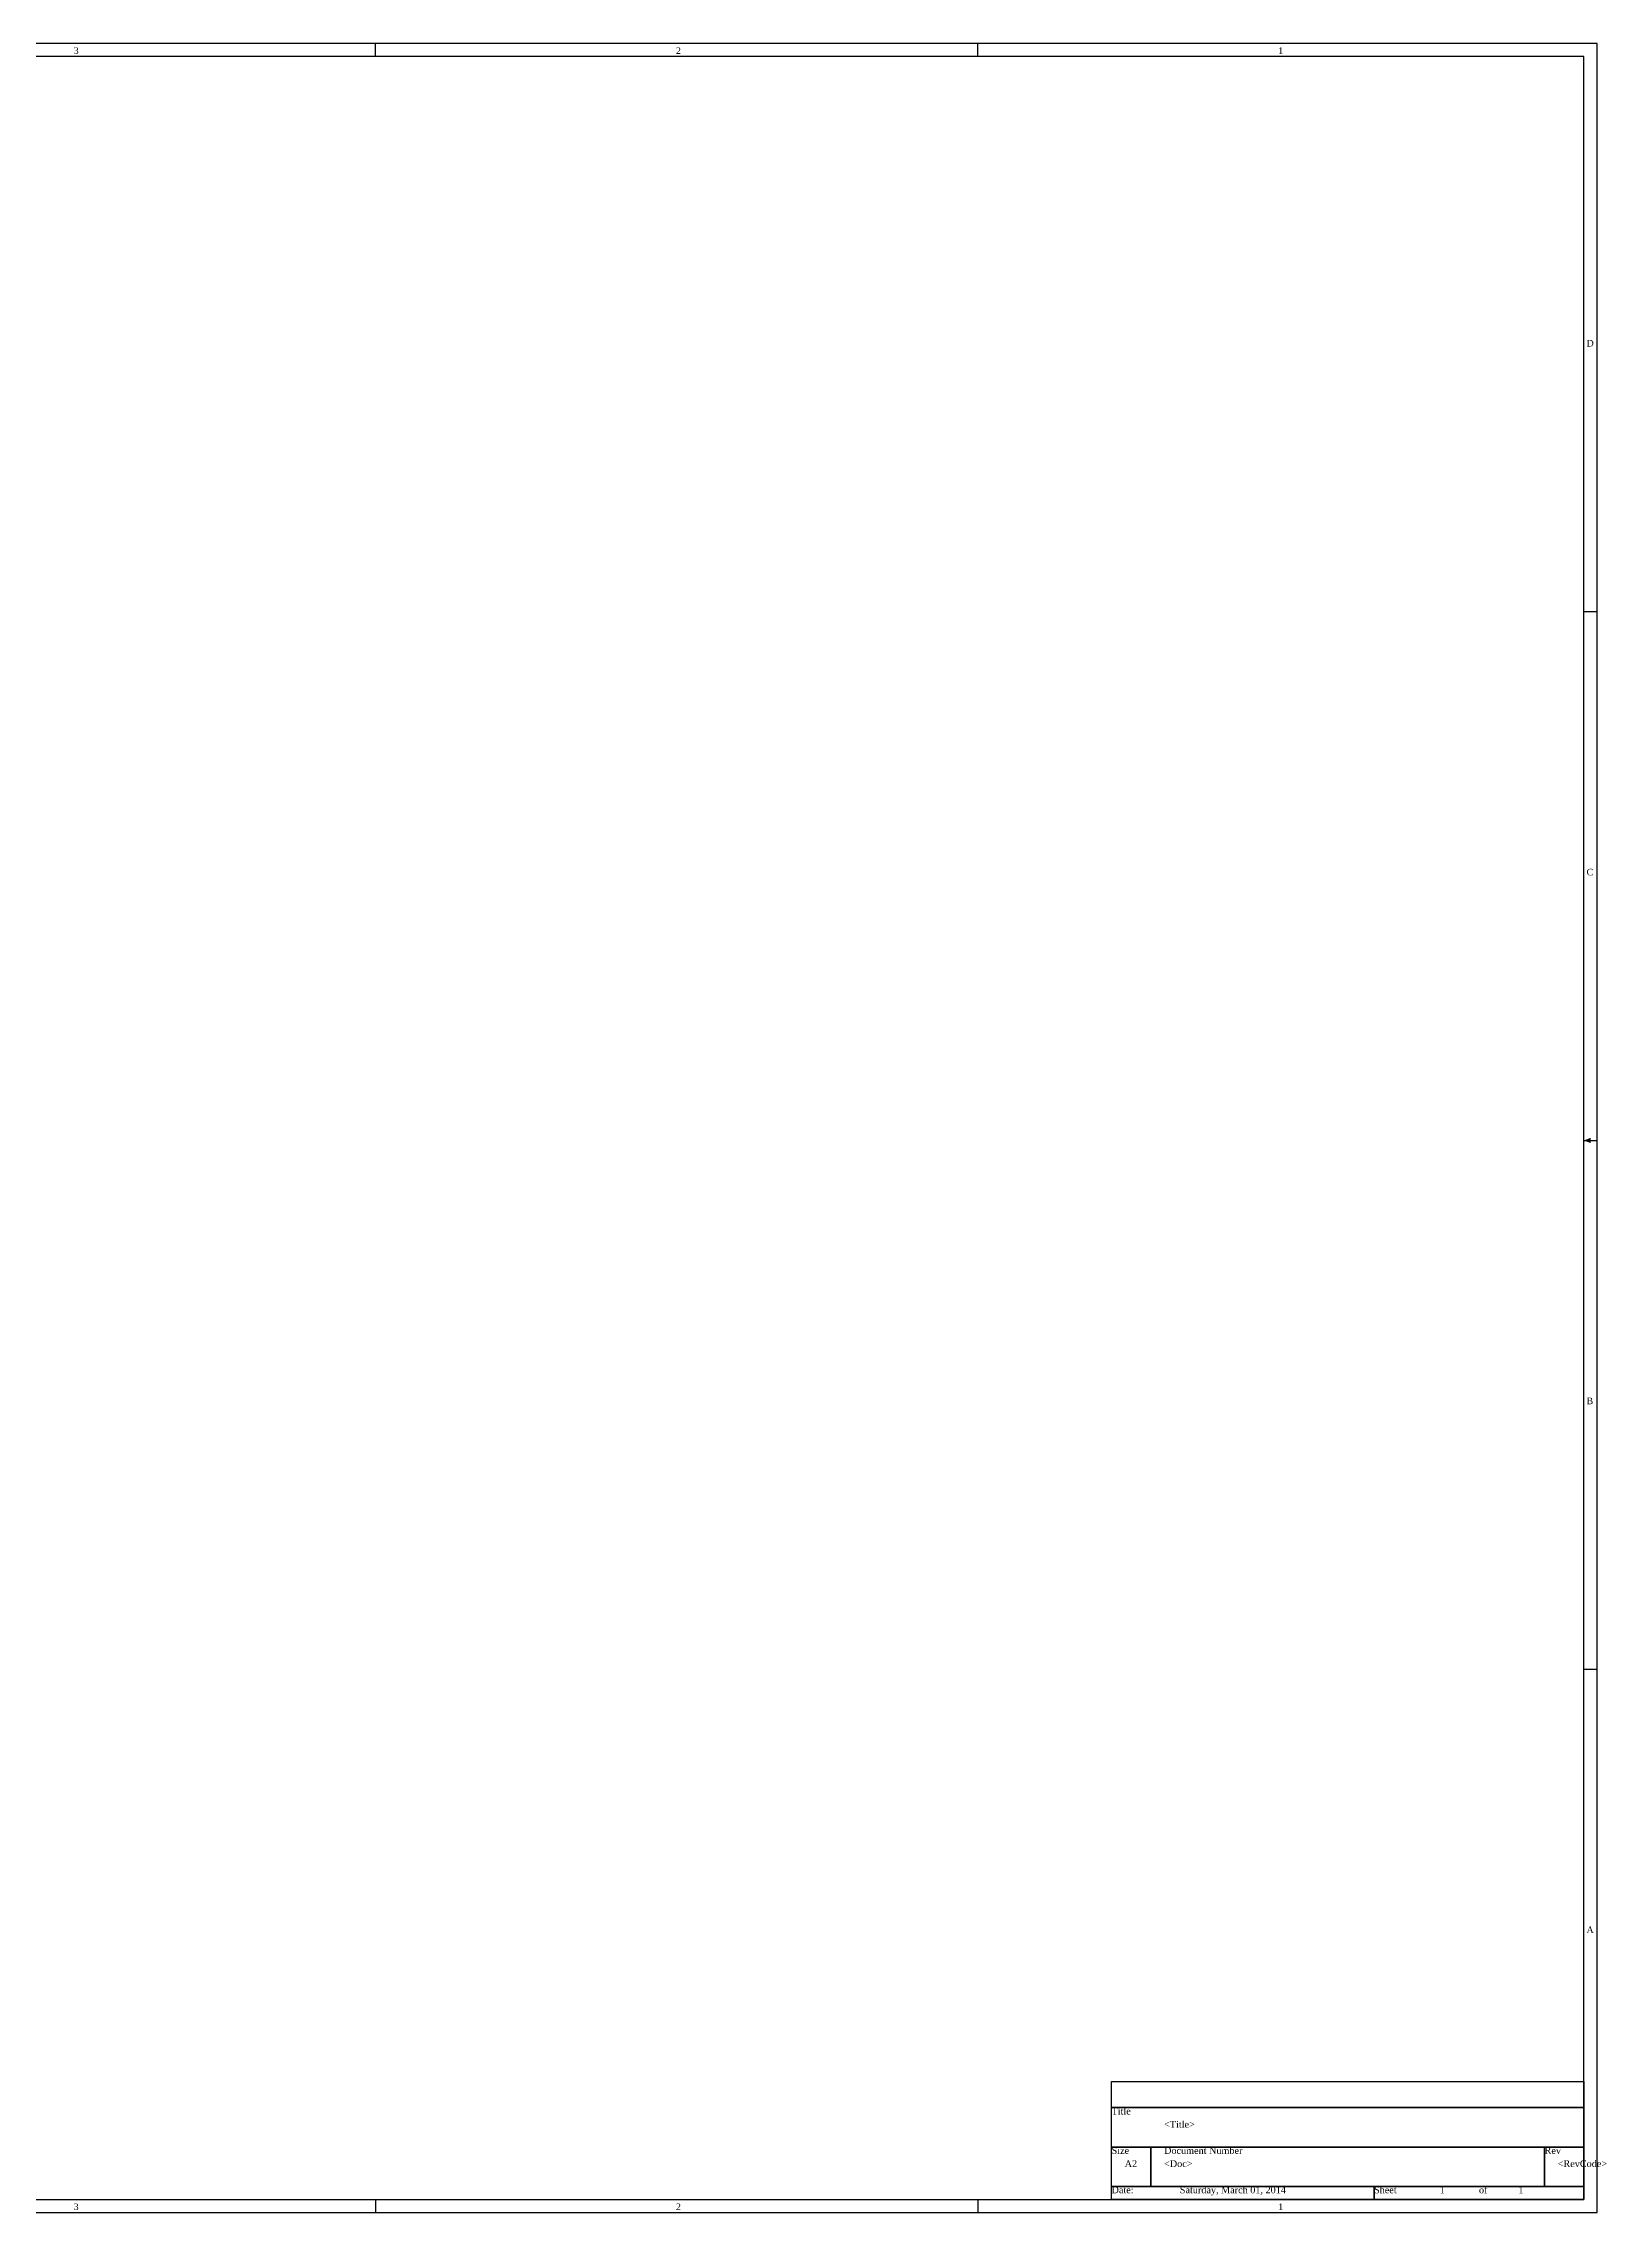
# Model space of a CAD drawing. Extents: x -3 to 593, y 3 to 422.
# Drawn here: x 290.6 to 593.2, y 2.5 to 422.4 of the extents above; entities that cross this region are included whole.
import ezdxf

# ---------------------------------------------------------------- set-up
doc = ezdxf.new("R2010")
doc.units = 0
doc.header["$MEASUREMENT"] = 0
doc.layers.add('PARTTEXT', color=7, linetype='Continuous')
doc.layers.add('TITLE', color=7, linetype='Continuous')
doc.styles.get("Standard").update_dxf_attribs({"font": 'times_0.ttf'})

msp = doc.modelspace()

# ---------------------------------------------------------------- linework, layer by layer
at = {"layer": 'TITLE'}
for points in [[(-2.54, 2.54), (591.312, 2.54), (591.312, 422.402), (-2.54, 422.402)], [(0, 5.08), (588.772, 5.08), (588.772, 419.862), (0, 419.862)], [(497.332, 27.94), (588.772, 27.94), (588.772, 22.86), (497.332, 22.86)], [(497.332, 22.86), (588.772, 22.86), (588.772, 15.24), (497.332, 15.24)], [(497.332, 15.24), (504.952, 15.24), (504.952, 7.62), (497.332, 7.62)], [(504.952, 15.24), (581.152, 15.24), (581.152, 7.62), (504.952, 7.62)], [(581.152, 15.24), (588.772, 15.24), (588.772, 7.62), (581.152, 7.62)], [(497.332, 7.62), (548.132, 7.62), (548.132, 5.08), (497.332, 5.08)], [(548.132, 7.62), (588.772, 7.62), (588.772, 5.08), (548.132, 5.08)]]:
    msp.add_lwpolyline(points, close=True, dxfattribs=at)
for points in [[(354.838, 419.862), (354.838, 422.402)], [(471.424, 419.862), (471.424, 422.402)], [(588.772, 312.42), (591.312, 312.42)], [(588.772, 210.058), (591.312, 210.058)], [(588.772, 107.696), (591.312, 107.696)], [(354.838, 5.08), (354.838, 2.54)], [(471.424, 5.08), (471.424, 2.54)]]:
    msp.add_lwpolyline(points, dxfattribs=at)
msp.add_solid([(588.772, 210.058), (590.042, 210.566), (590.042, 209.55), (590.042, 210.058)], dxfattribs=at)
msp.add_solid([(588.772, 210.058), (590.042, 210.566), (590.042, 209.55), (590.042, 210.058)], dxfattribs=at)
msp.add_solid([(588.772, 210.058), (590.042, 210.566), (590.042, 209.55), (590.042, 210.058)], dxfattribs=at)

# ---------------------------------------------------------------- texts
at = {"layer": 'PARTTEXT'}
for s, p in [('Title', (497.332, 21.5243)), ('Size', (497.332, 13.9043)), ('Document Number', (507.492, 13.9043)), ('Rev', (581.152, 13.9043)), ('Date:', (497.332, 6.2843)), ('Sheet', (548.132, 6.2843)), ('of', (568.452, 6.2843))]:
    msp.add_text(s, height=1.3057, dxfattribs=at).set_placement(p)
at = {"layer": 'TITLE'}
for s, height, p in [('3', 1.27, (296.418, 420.37)), ('2', 1.27, (413.004, 420.37)), ('1', 1.27, (529.59, 420.37)), ('D', 1.27, (589.28, 363.728)), ('C', 1.27, (589.28, 261.366)), ('B', 1.27, (589.28, 159.004)), ('A', 1.27, (589.28, 56.642)), ('<Title>', 1.3057, (507.492, 18.9843)), ('A2', 1.3057, (499.872, 11.3643)), ('<Doc>', 1.3057, (507.492, 11.3643)), ('<RevCode>', 1.3057, (583.692, 11.3643)), ('3', 1.27, (296.418, 3.048)), ('2', 1.27, (413.004, 3.048)), ('Saturday, March 01, 2014', 1.3057, (510.54, 6.2843)), ('1', 1.27, (529.59, 3.048)), ('1', 1.3057, (560.832, 6.2843)), ('1', 1.3057, (576.072, 6.2843))]:
    msp.add_text(s, height=height, dxfattribs=at).set_placement(p)

doc.saveas('drawing.dxf')
